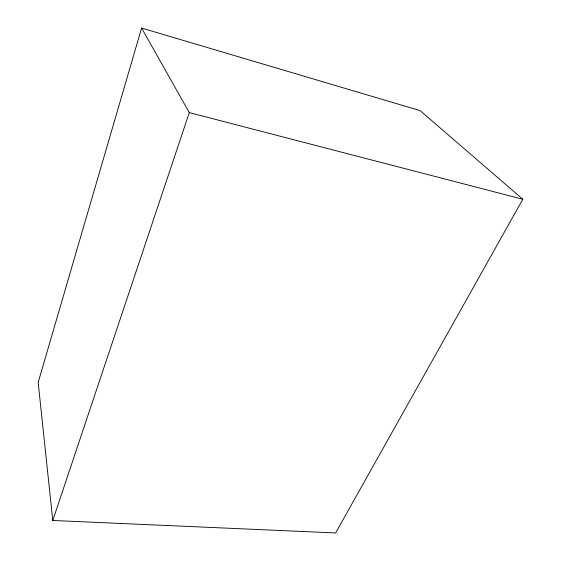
<?xml version="1.0" encoding="UTF-8"?>
<svg xmlns="http://www.w3.org/2000/svg" width="561" height="561" viewBox="0 0 561 561"><rect width="100%" height="100%" fill="white"/><g stroke="black" fill="none" stroke-linecap="round" stroke-linejoin="round"><path stroke-width="0.84" d="M141.603 28.05L38.176 382.413L52.776 520.468L335.625 532.95L522.824 199.253L420.14 110.629L141.603 28.05L189.302 112.607L522.824 199.253M52.776 520.468L189.302 112.607"/></g></svg>
